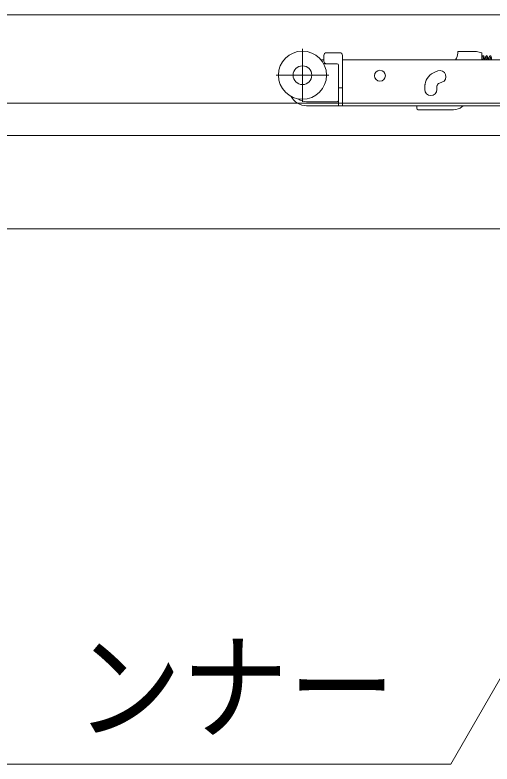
# Model space of a CAD drawing. Units: millimetres, scale not verified. Extents: x -6062 to 6062, y -3045 to 3045.
# Drawn here: x -2521.3 to -2342.7, y 120 to 400 of the extents above; entities that cross this region are included whole.
import ezdxf
from ezdxf.enums import TextEntityAlignment as Align

# ---------------------------------------------------------------- set-up
doc = ezdxf.new("R2010")
doc.units = ezdxf.units.MM
doc.header["$LTSCALE"] = 20
doc.layers.add('0-1_3一般', color=7, linetype='Continuous', lineweight=9)
doc.layers.add('0-4_2寸法-3', color=7, linetype='Continuous', lineweight=9)
doc.styles.add('ＭＳ ゴシック', font='')
doc.styles.get('ＭＳ ゴシック').set_extended_font_data('MS Gothic')

# ---------------------------------------------------------------- blocks, each defined once
blk = doc.blocks.new('グループ-16')
at = {"layer": '0-1_3一般'}
for p, q in [((-75990, 8000), (19030, 8000)), ((-12523.9, 7747.9), (-12523.9, 7351.9)), ((-12363.9, 7697.9), (-12363.9, 7655.9)), ((-12243.9, 7717.9), (-12343.9, 7717.9)), ((-12223.9, 7697.9), (-12223.9, 7665.1)), ((-11221.5, 7727.9), (-11361.5, 7727.9)), ((-11361.5, 7713.9), (-11361.5, 7727.9)), ((-11181.5, 7717.9), (-11221.5, 7727.9)), ((-11181.5, 7665.9), (-11181.5, 7717.9)), ((-12363.9, 7665.9), (-12386.3, 7665.9)), ((-12365.8, 7635.9), (-12343.9, 7635.9)), ((-12263.9, 7635.9), (-12343.9, 7635.9)), ((-12253.9, 7475.9), (-12253.9, 7625.9)), ((-12223.9, 7665.9), (-6117.9, 7665.9)), ((-12223.9, 7659.9), (-12223.9, 7665.1)), ((-12223.9, 7481.9), (-12223.9, 7659.9)), ((-11172.3, 7670.9), (-11171.6, 7665.9)), ((-11145.3, 7670.9), (-11144.6, 7665.9)), ((-11118.3, 7670.9), (-11117.6, 7665.9)), ((-11510.2, 7581.5), (-11528.9, 7574.7)), ((-12325.9, 7549.9), (-12721.9, 7549.9)), ((-12253.9, 7455.9), (-12253.9, 7475.9)), ((-12253.9, 7345.9), (-12253.9, 7455.9)), ((-12223.9, 7470.1), (-12223.9, 7481.9)), ((-12223.9, 7455.9), (-12223.9, 7345.9)), ((-11607.9, 7441.9), (-11607.9, 7461.9)), ((-11606.3, 7481.4), (-11606.2, 7481.9)), ((-11517.9, 7462.4), (-11517.9, 7461.9)), ((-11517.9, 7461.9), (-11517.9, 7441.9)), ((-11498.2, 7490.1), (-11479.4, 7496.9)), ((19030, 7340), (-75990, 7340)), ((-12263.9, 7351.9), (-12493.9, 7351.9)), ((-12253.9, 7321.9), (-12253.9, 7345.9)), ((-12493.9, 7321.9), (-12253.9, 7321.9)), ((-6117.9, 7321.9), (-12223.9, 7321.9)), ((-11667.3, 7301.9), (-11667.3, 7321.9)), ((-11657.3, 7291.9), (-11392.4, 7291.9)), ((-11329.9, 7313.8), (-11319.8, 7321.9)), ((-28640, 7100), (-4640, 7100)), ((-28320, 6400), (-4960, 6400))]:
    blk.add_line(p, q, dxfattribs=at)
for points in [[(-11181.5, 7675.8), (-11181.4, 7676.3), (-11181.4, 7676.9), (-11181.3, 7677.4), (-11181.2, 7678), (-11181.2, 7678.7), (-11181.1, 7679.3), (-11181, 7680), (-11181, 7680.6), (-11180.9, 7681.4), (-11180.9, 7682.1), (-11180.8, 7682.9), (-11180.7, 7683.6), (-11180.7, 7684.5), (-11180.6, 7685.3), (-11180.5, 7686.1), (-11180.4, 7686.9), (-11180.2, 7687.7), (-11179.9, 7688.4), (-11179.6, 7689.1), (-11179.1, 7689.8), (-11178.7, 7690.4), (-11178.1, 7691), (-11177.5, 7691.5), (-11176.8, 7692.1), (-11176.1, 7692.6), (-11175.3, 7693), (-11174.4, 7693.5), (-11173.5, 7693.8), (-11172.5, 7694.2), (-11171.6, 7694.4), (-11170.8, 7694.5), (-11170, 7694.5), (-11169.3, 7694.3), (-11168.6, 7694.1), (-11168, 7693.7), (-11167.4, 7693.3), (-11166.9, 7692.7), (-11166.4, 7692), (-11166, 7691.2)], [(-11171.7, 7674.5), (-11171.7, 7674.1), (-11171.8, 7673.6), (-11171.9, 7673.2), (-11171.9, 7672.8), (-11172, 7672.3), (-11172.1, 7671.9), (-11172.1, 7671.4), (-11172.2, 7671), (-11172.3, 7670.6), (-11172.4, 7670.1), (-11172.4, 7669.7), (-11172.5, 7669.3), (-11172.5, 7668.9), (-11172.6, 7668.5), (-11172.7, 7668.1), (-11172.7, 7667.7), (-11172.8, 7667.4), (-11172.8, 7667), (-11172.9, 7666.6), (-11172.9, 7666.3), (-11173, 7665.9)], [(-11169.5, 7686.7), (-11169.4, 7686.7), (-11169.2, 7686.7), (-11169.1, 7686.7), (-11169.1, 7686.6), (-11169, 7686.6), (-11169, 7686.5), (-11168.9, 7686.3), (-11168.9, 7686.1), (-11169, 7686), (-11169, 7685.7), (-11169.1, 7685.5), (-11169.2, 7685.2), (-11169.3, 7684.9), (-11169.5, 7684.5), (-11169.6, 7684.2), (-11169.8, 7683.8), (-11170, 7683.4), (-11170.1, 7683), (-11170.3, 7682.6), (-11170.4, 7682.2), (-11170.5, 7681.8), (-11170.6, 7681.4), (-11170.7, 7681), (-11170.8, 7680.6), (-11170.9, 7680.2), (-11171, 7679.8), (-11171.1, 7679.4), (-11171.1, 7679), (-11171.2, 7678.6), (-11171.2, 7678.2), (-11171.3, 7677.8), (-11171.3, 7677.4), (-11171.4, 7677), (-11171.4, 7676.6), (-11171.4, 7676.2), (-11171.5, 7675.8), (-11171.6, 7675.4), (-11171.6, 7674.9), (-11171.7, 7674.5)], [(-11166, 7691.2), (-11165.7, 7690.3), (-11165.4, 7689.2), (-11165.2, 7688.1), (-11165, 7686.9), (-11164.7, 7685.8), (-11164.6, 7684.7), (-11164.4, 7683.6), (-11164.2, 7682.5), (-11164, 7681.5), (-11163.8, 7680.5), (-11163.7, 7679.6), (-11163.5, 7678.7), (-11163.4, 7677.8), (-11163.2, 7676.9), (-11163.1, 7676.1), (-11163, 7675.3), (-11162.9, 7674.6), (-11162.7, 7673.9), (-11162.6, 7673.2), (-11162.5, 7672.5), (-11162.4, 7671.8), (-11162.3, 7671.1), (-11162.2, 7670.5), (-11162.1, 7669.9), (-11162, 7669.2), (-11162, 7668.6), (-11161.9, 7668.1), (-11161.8, 7667.5), (-11161.7, 7666.9), (-11161.6, 7666.4), (-11161.6, 7665.9)], [(-11156, 7665.9), (-11155.9, 7666.5), (-11155.8, 7667.1), (-11155.7, 7667.8), (-11155.6, 7668.4), (-11155.6, 7669.1), (-11155.5, 7669.8), (-11155.4, 7670.6), (-11155.3, 7671.3), (-11155.3, 7672.1), (-11155.2, 7672.9), (-11155.1, 7673.7), (-11155, 7674.5), (-11155, 7675.4), (-11154.9, 7676.2), (-11154.8, 7677.1), (-11154.7, 7678), (-11154.5, 7679), (-11154.3, 7680), (-11154, 7681), (-11153.7, 7682), (-11153.4, 7683.1), (-11153, 7684.2), (-11152.6, 7685.3), (-11152.1, 7686.5), (-11151.6, 7687.7), (-11151.1, 7688.9), (-11150.5, 7690.1), (-11149.9, 7691.4), (-11149.2, 7692.6), (-11148.6, 7693.6), (-11147.9, 7694.4), (-11147.3, 7695.1), (-11146.6, 7695.5), (-11146, 7695.8), (-11145.3, 7695.9), (-11144.7, 7695.8), (-11144, 7695.5), (-11143.4, 7695.1), (-11142.7, 7694.4)], [(-11144.7, 7674.5), (-11144.7, 7674.1), (-11144.8, 7673.6), (-11144.9, 7673.2), (-11144.9, 7672.8), (-11145, 7672.3), (-11145.1, 7671.9), (-11145.1, 7671.4), (-11145.2, 7671), (-11145.3, 7670.6), (-11145.4, 7670.1), (-11145.4, 7669.7), (-11145.5, 7669.3), (-11145.5, 7668.9), (-11145.6, 7668.5), (-11145.7, 7668.1), (-11145.7, 7667.7), (-11145.8, 7667.4), (-11145.8, 7667), (-11145.9, 7666.6), (-11145.9, 7666.3), (-11146, 7665.9)], [(-11142.5, 7686.7), (-11142.4, 7686.7), (-11142.3, 7686.7), (-11142.1, 7686.7), (-11142.1, 7686.6), (-11142, 7686.6), (-11142, 7686.5), (-11141.9, 7686.3), (-11141.9, 7686.2), (-11142, 7686), (-11142, 7685.7), (-11142.1, 7685.5), (-11142.2, 7685.2), (-11142.3, 7684.9), (-11142.5, 7684.5), (-11142.6, 7684.2), (-11142.8, 7683.8), (-11143, 7683.4), (-11143.1, 7683), (-11143.3, 7682.6), (-11143.4, 7682.2), (-11143.5, 7681.8), (-11143.6, 7681.4), (-11143.7, 7681), (-11143.8, 7680.6), (-11143.9, 7680.2), (-11144, 7679.8), (-11144.1, 7679.4), (-11144.1, 7679), (-11144.2, 7678.6), (-11144.2, 7678.2), (-11144.3, 7677.8), (-11144.3, 7677.4), (-11144.4, 7677), (-11144.4, 7676.6), (-11144.4, 7676.2), (-11144.5, 7675.8), (-11144.6, 7675.4), (-11144.6, 7674.9), (-11144.7, 7674.5)], [(-11142.7, 7694.4), (-11142.1, 7693.6), (-11141.5, 7692.6), (-11140.8, 7691.4), (-11140.2, 7690.1), (-11139.6, 7688.9), (-11139.1, 7687.6), (-11138.6, 7686.5), (-11138.1, 7685.3), (-11137.7, 7684.2), (-11137.3, 7683.1), (-11136.9, 7682), (-11136.6, 7681), (-11136.4, 7680), (-11136.1, 7679), (-11136, 7678), (-11135.8, 7677.1), (-11135.7, 7676.2), (-11135.6, 7675.3), (-11135.5, 7674.5), (-11135.5, 7673.7), (-11135.4, 7672.9), (-11135.3, 7672.1), (-11135.2, 7671.3), (-11135.1, 7670.6), (-11135, 7669.8), (-11135, 7669.1), (-11134.9, 7668.4), (-11134.8, 7667.8), (-11134.7, 7667.1), (-11134.7, 7666.5), (-11134.6, 7665.9)], [(-11129, 7665.9), (-11128.9, 7666.5), (-11128.8, 7667.1), (-11128.7, 7667.8), (-11128.6, 7668.4), (-11128.6, 7669.1), (-11128.5, 7669.8), (-11128.4, 7670.6), (-11128.3, 7671.3), (-11128.3, 7672.1), (-11128.2, 7672.9), (-11128.1, 7673.7), (-11128, 7674.5), (-11128, 7675.4), (-11127.9, 7676.2), (-11127.8, 7677.1), (-11127.7, 7678), (-11127.5, 7679), (-11127.3, 7680), (-11127, 7681), (-11126.7, 7682), (-11126.4, 7683.1), (-11126, 7684.2), (-11125.6, 7685.3), (-11125.1, 7686.5), (-11124.6, 7687.7), (-11124.1, 7688.9), (-11123.5, 7690.1), (-11122.9, 7691.4), (-11122.2, 7692.6), (-11121.6, 7693.6), (-11120.9, 7694.4), (-11120.3, 7695.1), (-11119.6, 7695.5), (-11119, 7695.8), (-11118.3, 7695.9), (-11117.7, 7695.8), (-11117, 7695.5), (-11116.4, 7695.1), (-11115.7, 7694.4)], [(-11117.7, 7674.5), (-11117.7, 7674.1), (-11117.8, 7673.6), (-11117.9, 7673.2), (-11117.9, 7672.8), (-11118, 7672.3), (-11118.1, 7671.9), (-11118.1, 7671.4), (-11118.2, 7671), (-11118.3, 7670.6), (-11118.4, 7670.1), (-11118.4, 7669.7), (-11118.5, 7669.3), (-11118.5, 7668.9), (-11118.6, 7668.5), (-11118.7, 7668.1), (-11118.7, 7667.7), (-11118.8, 7667.4), (-11118.8, 7667), (-11118.9, 7666.6), (-11118.9, 7666.3), (-11119, 7665.9)], [(-11115.5, 7686.7), (-11115.4, 7686.7), (-11115.2, 7686.7), (-11115.1, 7686.7), (-11115.1, 7686.6), (-11115, 7686.6), (-11115, 7686.5), (-11114.9, 7686.3), (-11114.9, 7686.1), (-11115, 7686), (-11115, 7685.7), (-11115.1, 7685.5), (-11115.2, 7685.2), (-11115.3, 7684.9), (-11115.5, 7684.5), (-11115.6, 7684.2), (-11115.8, 7683.8), (-11116, 7683.4), (-11116.1, 7683), (-11116.3, 7682.6), (-11116.4, 7682.2), (-11116.5, 7681.8), (-11116.6, 7681.4), (-11116.7, 7681), (-11116.8, 7680.6), (-11116.9, 7680.2), (-11117, 7679.8), (-11117.1, 7679.4), (-11117.1, 7679), (-11117.2, 7678.6), (-11117.2, 7678.2), (-11117.3, 7677.8), (-11117.3, 7677.4), (-11117.4, 7677), (-11117.4, 7676.6), (-11117.4, 7676.2), (-11117.5, 7675.8), (-11117.6, 7675.4), (-11117.6, 7674.9), (-11117.7, 7674.5)], [(-11115.7, 7694.4), (-11115.1, 7693.6), (-11114.5, 7692.6), (-11113.8, 7691.4), (-11113.2, 7690.1), (-11112.6, 7688.9), (-11112.1, 7687.6), (-11111.6, 7686.5), (-11111.1, 7685.3), (-11110.7, 7684.2), (-11110.3, 7683.1), (-11109.9, 7682), (-11109.6, 7681), (-11109.4, 7680), (-11109.1, 7679), (-11109, 7678), (-11108.8, 7677.1), (-11108.7, 7676.2), (-11108.6, 7675.3), (-11108.5, 7674.5), (-11108.5, 7673.7), (-11108.4, 7672.9), (-11108.3, 7672.1), (-11108.2, 7671.3), (-11108.1, 7670.6), (-11108.1, 7669.8), (-11108, 7669.1), (-11107.9, 7668.4), (-11107.8, 7667.8), (-11107.7, 7667.1), (-11107.7, 7666.5), (-11107.6, 7665.9)], [(-12223.9, 7470.1), (-12223.9, 7455.9), (-12253.9, 7455.9)], [(-11607.9, 7461.9), (-11607.9, 7462.4), (-11607.9, 7462.9), (-11607.9, 7463.4), (-11607.9, 7463.9), (-11607.9, 7464.4), (-11607.9, 7464.9), (-11607.9, 7465.4), (-11607.8, 7465.9), (-11607.8, 7466.4), (-11607.8, 7466.9), (-11607.8, 7467.4), (-11607.7, 7467.9), (-11607.7, 7468.4), (-11607.7, 7468.9), (-11607.7, 7469.4), (-11607.6, 7469.9), (-11607.6, 7470.4), (-11607.5, 7470.9), (-11607.5, 7471.4), (-11607.5, 7471.9), (-11607.4, 7472.4), (-11607.4, 7472.9), (-11607.3, 7473.4), (-11607.3, 7473.9), (-11607.2, 7474.4), (-11607.2, 7474.9), (-11607.1, 7475.4), (-11607, 7475.9), (-11607, 7476.4), (-11606.9, 7476.9), (-11606.9, 7477.4), (-11606.8, 7477.9), (-11606.7, 7478.4), (-11606.7, 7478.9), (-11606.6, 7479.4), (-11606.5, 7479.9), (-11606.5, 7480.4), (-11606.4, 7480.9), (-11606.3, 7481.4)], [(-11510.3, 7481.9), (-11510.6, 7481.5), (-11510.9, 7481), (-11511.2, 7480.6), (-11511.6, 7480.1), (-11511.9, 7479.7), (-11512.2, 7479.2), (-11512.5, 7478.8), (-11512.8, 7478.3), (-11513, 7477.9), (-11513.3, 7477.4), (-11513.6, 7476.9), (-11513.9, 7476.4), (-11514.1, 7476), (-11514.4, 7475.5), (-11514.6, 7475), (-11514.9, 7474.5), (-11515.1, 7474), (-11515.3, 7473.5), (-11515.5, 7473), (-11515.8, 7472.5), (-11516, 7472), (-11516.2, 7471.5), (-11516.3, 7470.9), (-11516.5, 7470.4), (-11516.7, 7469.9), (-11516.8, 7469.4), (-11517, 7468.9), (-11517.1, 7468.3), (-11517.2, 7467.8), (-11517.4, 7467.3), (-11517.5, 7466.8), (-11517.5, 7466.2), (-11517.6, 7465.7), (-11517.7, 7465.1), (-11517.8, 7464.6), (-11517.8, 7464.1), (-11517.8, 7463.5), (-11517.9, 7463), (-11517.9, 7462.4)], [(-12223.9, 7345.9), (-12223.9, 7321.9), (-12253.9, 7321.9)]]:
    blk.add_lwpolyline(points, dxfattribs=at)
for centre, radius in [((-12523.9, 7549.9), 180), ((-12523.9, 7549.9), 70), ((-11943.9, 7545.9), 41)]:
    blk.add_circle(centre, radius, dxfattribs=at)
for centre, radius, start, end in [((-12343.9, 7697.9), 20, 90, 180), ((-12243.9, 7697.9), 20, 0, 90), ((-11441.5, 7713.9), 80, 323.1301, 0), ((-12343.9, 7655.9), 20, 180, 270), ((-12263.9, 7625.9), 10, 0, 90), ((-11487.9, 7461.9), 120, 110, 170.4059), ((-11494.8, 7539.2), 45, 290, 110), ((-11487.9, 7461.9), 30, 110, 138.1897), ((-11562.9, 7441.9), 45, 180, 0), ((-12493.9, 7451.9), 130, 207.8267, 270), ((-12493.9, 7451.9), 100, 232.496, 270), ((-12263.9, 7361.9), 10, 270, 0), ((-11657.3, 7301.9), 10, 180, 270), ((-11392.4, 7391.9), 100, 270, 308.6598)]:
    blk.add_arc(centre, radius, start, end, dxfattribs=at)
blk = doc.blocks.new('グループ-17')
at = {"layer": '0-1_3一般'}
blk.add_line((-77696.5, 8000), (20903.5, 8000), dxfattribs=at)
blk = doc.blocks.new('グループ-18')
at = {"layer": '0-1_3一般'}
for name in ['グループ-17', 'グループ-16']:
    blk.add_blockref(name, (0, 0), dxfattribs=at)

msp = doc.modelspace()

# ---------------------------------------------------------------- linework, layer by layer
at = {"layer": '0-4_2寸法-3'}
msp.add_lwpolyline([(-2957.06, 120), (-2358.22, 120), (-2211.98, 373.3)], dxfattribs=at)

# ---------------------------------------------------------------- block references
at = {"layer": '0-1_3一般', "xscale": 0.05, "yscale": 0.05}
msp.add_blockref('グループ-18', (-1787.5, 0), dxfattribs=at)

# ---------------------------------------------------------------- texts
at = {"layer": '0-4_2寸法-3', "style": 'ＭＳ ゴシック', "width": 0.9}
msp.add_text('ンナー', height=32.55, dxfattribs=at).set_placement((-2498.85, 122.77), align=Align.BOTTOM_LEFT)

doc.saveas('drawing.dxf')
